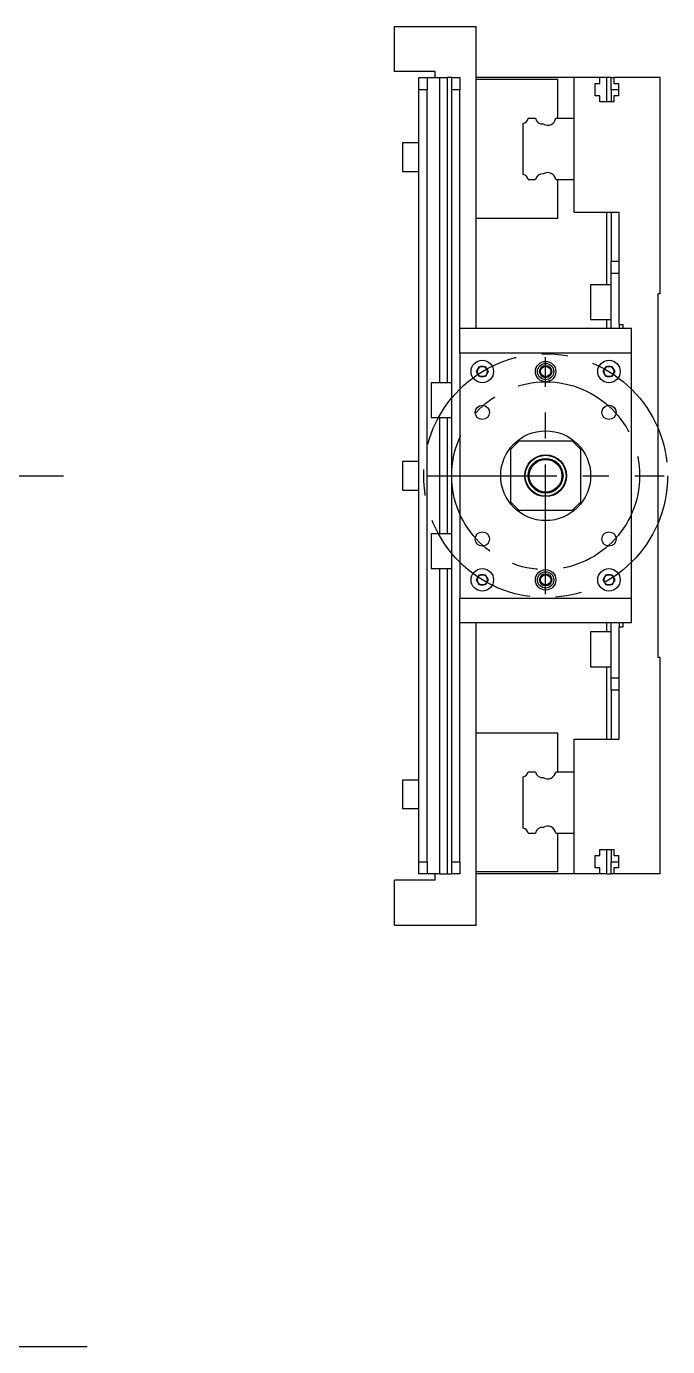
# Model space of a CAD drawing. Extents: x -28 to 913, y -276 to 112.
# Drawn here: x 756.5 to 913.4, y -213.2 to 110 of the extents above; entities that cross this region are included whole.
import ezdxf

# ---------------------------------------------------------------- set-up
doc = ezdxf.new("R2010")
doc.units = 0
doc.linetypes.add('CENTER', pattern=[50.8, 31.75, -6.35, 6.35, -6.35])
doc.layers.get('0').update_dxf_attribs({"linetype": 'CONTINUOUS'})
doc.layers.add('CENTER', color=1, linetype='CENTER')

msp = doc.modelspace()

# ---------------------------------------------------------------- linework, layer by layer
at = {"color": 7, "linetype": 'CONTINUOUS'}
for p, q in [((846.53, 99), (846.53, 110)), ((846.53, 110), (866.53, 110)), ((866.53, 36), (866.53, 110)), ((856.53, 99), (846.53, 99)), ((852.53, 97.5), (854.53, 97.5)), ((852.53, 94.5), (852.53, 97.5)), ((854.53, 97.5), (857.53, 97.5)), ((854.53, 97.5), (854.53, 94.5)), ((856.53, 97.5), (856.53, 99)), ((857.53, 97.5), (857.53, 22.75)), ((857.53, 97.5), (859.53, 97.5)), ((859.53, 22.75), (859.53, 97.5)), ((860.53, 97.5), (859.53, 97.5)), ((860.53, 97.5), (862.53, 97.5)), ((860.53, 94.5), (860.53, 97.5)), ((862.53, 97.5), (862.53, 94.5)), ((890.53, 97.5), (866.53, 97.5)), ((886.53, 97), (866.53, 97)), ((886.53, 87.5), (886.53, 97)), ((890.53, 87.5), (890.53, 97.5)), ((896.83, 97.5), (890.53, 97.5)), ((898.53, 97.5), (896.83, 97.5)), ((896.83, 96), (896.83, 97.5)), ((898.53, 91.5), (898.53, 97.5)), ((899.53, 97.5), (898.53, 97.5)), ((899.53, 97.5), (900.23, 97.5)), ((899.53, 94.5), (899.53, 97.5)), ((900.23, 97.5), (900.23, 96)), ((911.53, 97.5), (900.23, 97.5)), ((911.53, 44.5), (911.53, 97.5)), ((854.53, 94.5), (852.53, 94.5)), ((852.53, -94.5), (852.53, 94.5)), ((854.53, -94.5), (854.53, 94.5)), ((860.53, -94.5), (860.53, 94.5)), ((862.53, 94.5), (860.53, 94.5)), ((862.53, 36), (862.53, 94.5)), ((895.68, 96), (896.83, 96)), ((895.68, 93), (895.68, 96)), ((901.38, 94.5), (899.53, 94.5)), ((899.53, 94.5), (899.53, 91.5)), ((900.23, 96), (901.38, 96)), ((901.38, 96), (901.38, 93)), ((896.83, 93), (895.68, 93)), ((896.83, 91.5), (896.83, 93)), ((900.23, 91.5), (896.83, 91.5)), ((900.23, 93), (900.23, 91.5)), ((901.38, 93), (900.23, 93)), ((879.282272, 87.5), (881.05668, 87.5)), ((886.007372, 87.5), (890.53, 87.5)), ((890.53, 72.5), (890.53, 87.5)), ((890.53, 72.5), (890.53, 87.5)), ((878.03, 73.752272), (878.03, 86.247728)), ((848.53, 81.5), (848.53, 78)), ((852.53, 81.5), (848.53, 81.5)), ((848.53, 78), (848.53, 74.5)), ((848.53, 74.5), (852.53, 74.5)), ((879.282272, 72.5), (881.05668, 72.5)), ((886.007372, 72.5), (890.53, 72.5)), ((886.53, 63), (886.53, 72.5)), ((890.53, 64.5), (890.53, 72.5)), ((886.53, 63), (866.53, 63)), ((890.53, 64.5), (901.53, 64.5)), ((898.53, 46.75), (898.53, 64.5)), ((899.53, 64.5), (899.53, 52.5)), ((901.53, 37), (901.53, 64.5)), ((899.53, 52.5), (901.53, 52.5)), ((899.53, 49.5), (899.53, 52.5)), ((901.53, 49.5), (899.53, 49.5)), ((899.53, 36), (899.53, 49.5)), ((894.53, 46.75), (894.53, 42.5)), ((899.53, 46.75), (894.53, 46.75)), ((894.53, 42.5), (894.53, 38.25)), ((911.03, -44.5), (911.03, 44.5)), ((911.53, 44.5), (911.03, 44.5)), ((862.53, 30), (862.53, 36)), ((904.53, 36), (862.53, 36)), ((862.53, 30), (862.53, 36)), ((894.53, 38.25), (899.53, 38.25)), ((898.53, 36), (898.53, 38.25)), ((901.53, 37), (902.53, 37)), ((901.53, 37), (901.53, 36)), ((902.53, 36), (902.53, 37)), ((904.53, 30), (904.53, 36)), ((862.53, 30), (862.53, -30)), ((904.53, 30), (862.53, 30)), ((904.53, -30), (904.53, 30)), ((866.586624, 25.5), (867.308312, 26.75)), ((867.308312, 26.75), (868.751688, 26.75)), ((868.751688, 26.75), (869.473376, 25.5)), ((897.586624, 25.5), (898.308312, 26.75)), ((898.308312, 26.75), (899.751688, 26.75)), ((899.751688, 26.75), (900.473376, 25.5)), ((855.53, 22.75), (855.53, 18.5)), ((860.53, 22.75), (855.53, 22.75)), ((867.308312, 24.25), (866.586624, 25.5)), ((868.751688, 24.25), (867.308312, 24.25)), ((869.473376, 25.5), (868.751688, 24.25)), ((898.308312, 24.25), (897.586624, 25.5)), ((899.751688, 24.25), (898.308312, 24.25)), ((900.473376, 25.5), (899.751688, 24.25)), ((855.53, 18.5), (855.53, 14.25)), ((855.53, 14.25), (860.53, 14.25)), ((857.53, 14.25), (857.53, -14.25)), ((859.53, -14.25), (859.53, 14.25)), ((877.03, 8.5), (875.03, 6.5)), ((875.03, -6.5), (875.03, 6.5)), ((877.03, 8.5), (890.03, 8.5)), ((892.03, 6.5), (890.03, 8.5)), ((892.03, 6.5), (892.03, -6.5)), ((848.53, 3.5), (848.53, 0)), ((852.53, 3.5), (848.53, 3.5)), ((848.53, 0), (848.53, -3.5)), ((848.53, -3.5), (852.53, -3.5)), ((875.03, -6.5), (877.03, -8.5)), ((890.03, -8.5), (877.03, -8.5)), ((890.03, -8.5), (892.03, -6.5)), ((855.53, -14.25), (855.53, -18.5)), ((860.53, -14.25), (855.53, -14.25)), ((855.53, -18.5), (855.53, -22.75)), ((855.53, -22.75), (860.53, -22.75)), ((857.53, -22.75), (857.53, -97.5)), ((859.53, -97.5), (859.53, -22.75)), ((866.586624, -25.5), (867.308312, -24.25)), ((867.308312, -26.75), (866.586624, -25.5)), ((867.308312, -24.25), (868.751688, -24.25)), ((868.751688, -24.25), (869.473376, -25.5)), ((869.473376, -25.5), (868.751688, -26.75)), ((897.586624, -25.5), (898.308312, -24.25)), ((898.308312, -26.75), (897.586624, -25.5)), ((898.308312, -24.25), (899.751688, -24.25)), ((899.751688, -24.25), (900.473376, -25.5)), ((900.473376, -25.5), (899.751688, -26.75)), ((868.751688, -26.75), (867.308312, -26.75)), ((899.751688, -26.75), (898.308312, -26.75)), ((862.53, -36), (862.53, -30)), ((862.53, -30), (904.53, -30)), ((862.53, -36), (862.53, -30)), ((904.53, -36), (904.53, -30)), ((862.53, -94.5), (862.53, -36)), ((904.53, -36), (862.53, -36)), ((866.53, -110), (866.53, -36)), ((894.53, -38.25), (894.53, -42.5)), ((899.53, -38.25), (894.53, -38.25)), ((898.53, -38.25), (898.53, -36)), ((899.53, -49.5), (899.53, -36)), ((901.53, -36), (901.53, -37)), ((901.53, -64.5), (901.53, -37)), ((901.53, -37), (902.53, -37)), ((902.53, -37), (902.53, -36)), ((894.53, -42.5), (894.53, -46.75)), ((911.53, -44.5), (911.03, -44.5)), ((911.53, -97.5), (911.53, -44.5)), ((894.53, -46.75), (899.53, -46.75)), ((898.53, -64.5), (898.53, -46.75)), ((899.53, -49.5), (901.53, -49.5)), ((899.53, -52.5), (899.53, -49.5)), ((901.53, -52.5), (899.53, -52.5)), ((899.53, -52.5), (899.53, -64.5)), ((886.53, -63), (866.53, -63)), ((886.53, -72.5), (886.53, -63)), ((890.53, -72.5), (890.53, -64.5)), ((890.53, -64.5), (901.53, -64.5)), ((878.03, -86.247728), (878.03, -73.752272)), ((879.282272, -72.5), (881.05668, -72.5)), ((886.007372, -72.5), (890.53, -72.5)), ((890.53, -87.5), (890.53, -72.5)), ((890.53, -87.5), (890.53, -72.5)), ((848.53, -74.5), (848.53, -78)), ((852.53, -74.5), (848.53, -74.5)), ((848.53, -78), (848.53, -81.5)), ((848.53, -81.5), (852.53, -81.5)), ((879.282272, -87.5), (881.05668, -87.5)), ((886.007372, -87.5), (890.53, -87.5)), ((886.53, -97), (886.53, -87.5)), ((890.53, -97.5), (890.53, -87.5)), ((895.68, -93), (896.83, -93)), ((895.68, -96), (895.68, -93)), ((896.83, -91.5), (900.23, -91.5)), ((896.83, -93), (896.83, -91.5)), ((898.53, -97.5), (898.53, -91.5)), ((899.53, -91.5), (899.53, -94.5)), ((900.23, -91.5), (900.23, -93)), ((900.23, -93), (901.38, -93)), ((901.38, -93), (901.38, -96)), ((852.53, -94.5), (854.53, -94.5)), ((852.53, -97.5), (852.53, -94.5)), ((854.53, -94.5), (854.53, -97.5)), ((860.53, -94.5), (862.53, -94.5)), ((860.53, -97.5), (860.53, -94.5)), ((862.53, -94.5), (862.53, -97.5)), ((896.83, -96), (895.68, -96)), ((896.83, -97.5), (896.83, -96)), ((899.53, -94.5), (901.38, -94.5)), ((899.53, -97.5), (899.53, -94.5)), ((900.23, -96), (900.23, -97.5)), ((901.38, -96), (900.23, -96)), ((846.53, -110), (846.53, -99)), ((856.53, -99), (846.53, -99)), ((854.53, -97.5), (852.53, -97.5)), ((857.53, -97.5), (854.53, -97.5)), ((856.53, -99), (856.53, -97.5)), ((857.53, -97.5), (859.53, -97.5)), ((859.53, -97.5), (860.53, -97.5)), ((862.53, -97.5), (860.53, -97.5)), ((886.53, -97), (866.53, -97)), ((890.53, -97.5), (866.53, -97.5)), ((896.83, -97.5), (890.53, -97.5)), ((898.53, -97.5), (896.83, -97.5)), ((898.53, -97.5), (899.53, -97.5)), ((900.23, -97.5), (899.53, -97.5)), ((911.53, -97.5), (900.23, -97.5)), ((846.53, -110), (866.53, -110))]:
    msp.add_line(p, q, dxfattribs=at)
for centre, radius in [((868.03, 25.5), 2.75), ((883.53, 25.5), 2.5), ((883.53, 25.5), 2), ((883.53, 25.5), 1.25), ((899.03, 25.5), 2.75), ((868.03, 15.5), 1.75), ((899.03, 15.5), 1.75), ((883.53, 0), 11), ((883.53, 0), 5.125), ((883.53, 0), 5), ((883.53, 0), 4.25), ((883.53, 0), 4), ((868.03, -15.5), 1.75), ((899.03, -15.5), 1.75), ((868.03, -25.5), 2.75), ((883.53, -25.5), 2.5), ((883.53, -25.5), 2), ((883.53, -25.5), 1.25), ((899.03, -25.5), 2.75)]:
    msp.add_circle(centre, radius, dxfattribs=at)
at = {"color": 3, "linetype": 'CONTINUOUS'}
for centre in [(883.53, 25.5), (883.53, -25.5)]:
    msp.add_circle(centre, 1.5, dxfattribs=at)
at = {"color": 7, "linetype": 'CONTINUOUS'}
for centre, radius, start, end in [((877.63, 87.9), 1.7, 283.608961, 346.391039), ((882.73, 87.8), 1.7, 190.164249, 277.540197), ((884.03, 87.8), 2, 237.42103, 351.373073), ((877.63, 72.1), 1.7, 13.608961, 76.391039), ((882.73, 72.2), 1.7, 82.459803, 169.835751), ((884.03, 72.2), 2, 8.626927, 122.57897), ((868.03, 25.5), 1.25, 150, 180), ((868.03, 25.5), 1.25, 90, 150), ((868.03, 25.5), 1.25, 30, 90), ((868.03, 25.5), 1.25, 330, 30), ((899.03, 25.5), 1.25, 150, 180), ((899.03, 25.5), 1.25, 90, 150), ((899.03, 25.5), 1.25, 30, 90), ((899.03, 25.5), 1.25, 330, 30), ((868.03, 25.5), 1.25, 180, 210), ((868.03, 25.5), 1.25, 210, 270), ((868.03, 25.5), 1.25, 270, 330), ((899.03, 25.5), 1.25, 180, 210), ((899.03, 25.5), 1.25, 210, 270), ((899.03, 25.5), 1.25, 270, 330), ((868.03, -25.5), 1.25, 150, 180), ((868.03, -25.5), 1.25, 180, 210), ((868.03, -25.5), 1.25, 90, 150), ((868.03, -25.5), 1.25, 30, 90), ((868.03, -25.5), 1.25, 330, 30), ((899.03, -25.5), 1.25, 150, 180), ((899.03, -25.5), 1.25, 180, 210), ((899.03, -25.5), 1.25, 90, 150), ((899.03, -25.5), 1.25, 30, 90), ((899.03, -25.5), 1.25, 330, 30), ((868.03, -25.5), 1.25, 210, 270), ((868.03, -25.5), 1.25, 270, 330), ((899.03, -25.5), 1.25, 210, 270), ((899.03, -25.5), 1.25, 270, 330), ((877.63, -72.1), 1.7, 283.608961, 346.391039), ((882.73, -72.2), 1.7, 190.164249, 277.540197), ((884.03, -72.2), 2, 237.42103, 351.373073), ((877.63, -87.9), 1.7, 13.608961, 76.391039), ((882.73, -87.8), 1.7, 82.459803, 169.835751), ((884.03, -87.8), 2, 8.626927, 122.57897)]:
    msp.add_arc(centre, radius, start, end, dxfattribs=at)
at = {"layer": 'CENTER', "color": 1, "linetype": 'CENTER'}
for p, q in [((883.53, -29), (883.53, 29)), ((-28.21745, 0), (767.622347, 0)), ((854.53, 0), (912.53, 0)), ((-17.038029, -213.21), (771.347774, -213.21))]:
    msp.add_line(p, q, dxfattribs=at)
for radius in [29.841247, 23]:
    msp.add_circle((883.53, 0), radius, dxfattribs=at)

doc.saveas('drawing.dxf')
